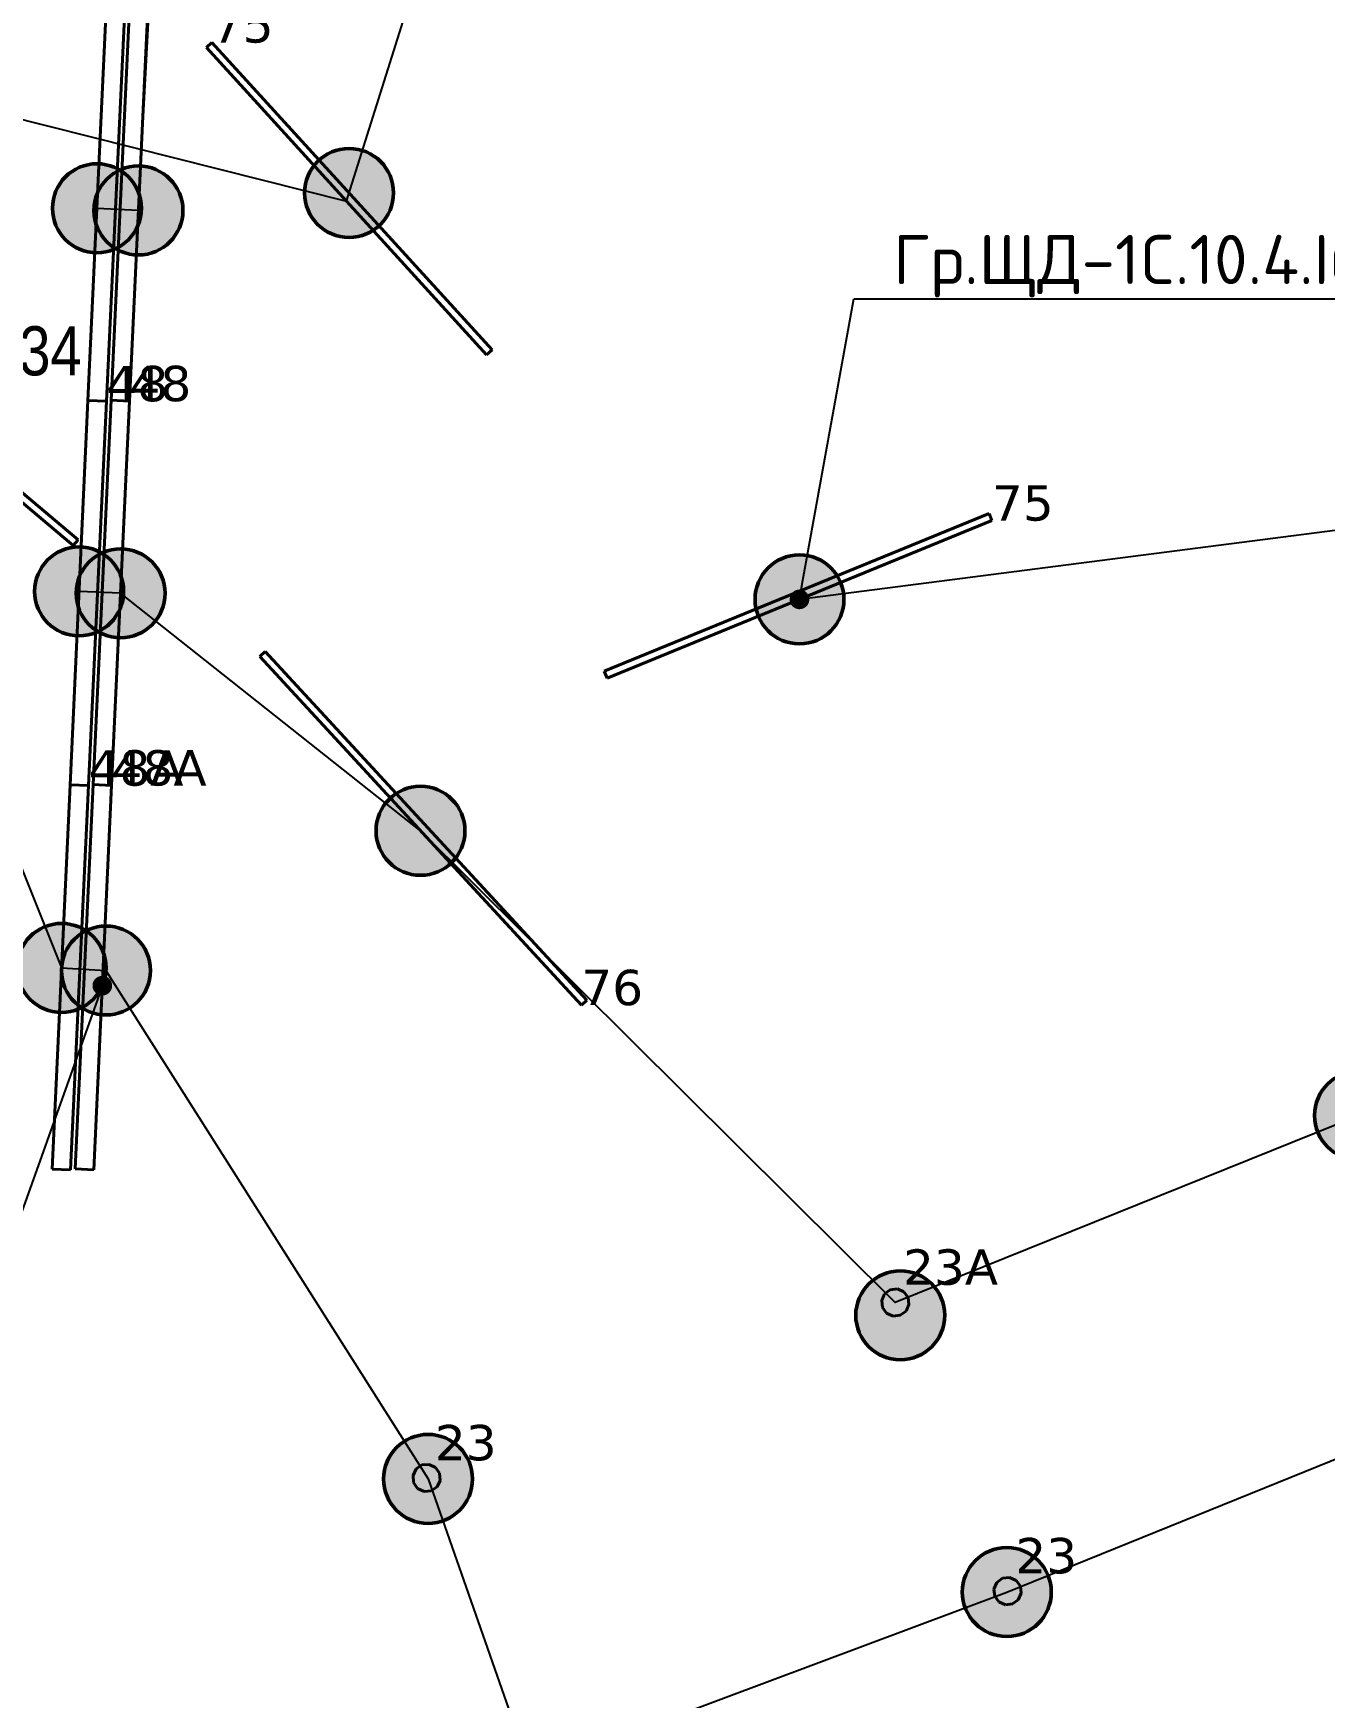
# Model space of a CAD drawing. Header units: millimetres. Extents: x -243740 to 150609, y -473655 to -165121.
# Drawn here: x 35170 to 41740, y -389779 to -381309 of the extents above; entities that cross this region are included whole.
import ezdxf
from ezdxf import colors
from ezdxf.entities.mleader import LeaderData, LeaderLine
from ezdxf.enums import TextEntityAlignment as Align
from ezdxf.math import Vec2, Vec3

# ---------------------------------------------------------------- set-up
doc = ezdxf.new("R2010")
doc.units = ezdxf.units.MM
doc.linetypes.add('Штрих', pattern=[6.35, 3.175, -3.175])
for name, color, linetype in [('_Гр.ЩД-1C.10.4.I6.3', 6, 'Continuous'), ('_Гр.ЩД-1C.10.4.I6.4', 6, 'Continuous'), ('Вставка', 252, 'Continuous')]:
    doc.layers.add(name, color=color, linetype=linetype)
for name, color, linetype, lineweight in [('_освещение_dali', 3, 'Continuous', 50), ('A-ANNO-DIMS', 7, 'Continuous', 9), ('DLX_FL1_LUM 122', 1, 'Continuous', 40), ('DLX_FL1_LUM 222', 5, 'Continuous', 40), ('DLX_LUM 12', 5, 'Continuous', 40), ('DLX_LUM 14', 5, 'Continuous', 40), ('DLX_LUM 17', 5, 'Continuous', 40), ('DLX_LUM 7', 5, 'Continuous', 40), ('АР_монолит', 252, 'Continuous', 50)]:
    doc.layers.add(name, color=color, linetype=linetype, lineweight=lineweight)
doc.layers.add('DLX_LUM 13', color=7, linetype='Continuous', lineweight=40, true_color=0xfa1a05)
doc.styles.add('GOST 2.304', font='')
doc.styles.add('ISOCPEUR', font='isocpeur.ttf')
doc.styles.get("Standard").update_dxf_attribs({"font": 'ARIALN.TTF'})
doc.styles.add('TableTextStyle', font='')
doc.styles.get('GOST 2.304').set_extended_font_data('GOST Common')
doc.styles.get('TableTextStyle').set_extended_font_data('VERDANA.TTF')
doc.linetypes.add('Truba', pattern='A,3e-05,[4,MSH_7,S=1,R=0,X=0,Y=0],-3.022072', length=3.022102)
doc.dimstyles.new('М-200', dxfattribs={"dimtxt": 400, "dimasz": 160, "dimexe": 200, "dimexo": 400, "dimgap": 50, "dimtad": 1, "dimdec": 0, "dimzin": 0, "dimdsep": 46, "dimtxsty": 'GOST 2.304', "dimblk": 'ARCHTICK', "dimcen": 180, "dimdle": 200, "dimadec": 0, "dimazin": 0, "dimtfac": 1, "dimtdec": 0, "dimtmove": 1, "dimatfit": 0, "dimfxl": 1, "dimtolj": 1, "dimtzin": 0, "dimarcsym": 0})

# ---------------------------------------------------------------- blocks, each defined once
blk = doc.blocks.new('_ArchTick')
at = {"color": 0, "linetype": 'ByBlock', "const_width": 0.15}
blk.add_lwpolyline([(-0.5, -0.5), (0.5, 0.5)], dxfattribs=at)
blk = doc.blocks.new('*D46')
at = {"layer": 'A-ANNO-DIMS', "color": 0, "lineweight": -2, "transparency": 16777216}
blk.add_arc((-165703.8, -113309.3), 107894.2, 269.999998, 325.999999, dxfattribs=at)
at = {"layer": 'Defpoints', "color": 0, "lineweight": 30, "transparency": 16777216}
for p in [(-165703.8, -113309.3), (-165703.8, -113309.3), (-75741.3, -173989.8), (-131171, -215527.9), (-165703.8, -221903.3)]:
    blk.add_point(p, dxfattribs=at)
at = {"layer": 'A-ANNO-DIMS', "color": 0, "lineweight": -2, "transparency": 16777216, "xscale": 160, "yscale": 160, "zscale": 160}
for p, rotation in [((-76255.4, -173643), 55.99999895826774), ((-165703.8, -221203.5), 179.9999981265246)]:
    blk.add_blockref('_ArchTick', p, dxfattribs=dict(at, rotation=rotation))
at = {"layer": 'A-ANNO-DIMS', "color": 0, "transparency": 16777216, "insert": (-114299.5, -207822), "char_height": 400, "attachment_point": 5, "rotation": 28.54122, "style": 'GOST 2.304'}
blk.add_mtext('\\A1;56,0%%D', dxfattribs=at)
blk = doc.blocks.new('A$Caabd1818')
at = {"layer": 'DLX_FL1_LUM 122'}
for points in [[(31296.3, 10433.1, 0), (31387.4, 12389, 0)], [(31387.4, 12389, 0), (31296.3, 10433.1, 0)], [(31387.4, 12389, 0), (31296.3, 10433.1, 0)], [(31296.3, 10433.1, 0), (31387.4, 12389, 0)], [(31387.4, 12389, 0), (31387.4, 12389, 0)], [(31387.4, 12389, 0), (31481.3, 12384.6, 0)], [(31481.3, 12384.6, 0), (31387.4, 12389, 0)], [(31387.4, 12389, 0), (31387.4, 12389, 0)], [(31481.3, 12384.6, 0), (31387.4, 12389, 0)], [(31387.4, 12389, 0), (31481.3, 12384.6, 0)], [(31481.3, 12384.6, 0), (31390.2, 10428.7, 0)], [(31390.2, 10428.7, 0), (31481.3, 12384.6, 0)], [(31390.2, 10428.7, 0), (31481.3, 12384.6, 0)], [(31481.3, 12384.6, 0), (31390.2, 10428.7, 0)], [(31413.9, 10433.7, 0), (31505, 12389.6, 0)], [(31505, 12389.6, 0), (31413.9, 10433.7, 0)], [(31505, 12389.6, 0), (31413.9, 10433.7, 0)], [(31413.9, 10433.7, 0), (31505, 12389.6, 0)], [(31481.3, 12384.6, 0), (31481.3, 12384.6, 0)], [(31481.3, 12384.6, 0), (31481.3, 12384.6, 0)], [(31505, 12389.6, 0), (31505, 12389.6, 0)], [(31505, 12389.6, 0), (31598.9, 12385.2, 0)], [(31598.9, 12385.2, 0), (31505, 12389.6, 0)], [(31505, 12389.6, 0), (31505, 12389.6, 0)], [(31598.9, 12385.2, 0), (31505, 12389.6, 0)], [(31505, 12389.6, 0), (31598.9, 12385.2, 0)], [(31598.9, 12385.2, 0), (31507.8, 10429.3, 0)], [(31507.8, 10429.3, 0), (31598.9, 12385.2, 0)], [(31507.8, 10429.3, 0), (31598.9, 12385.2, 0)], [(31598.9, 12385.2, 0), (31507.8, 10429.3, 0)], [(31598.9, 12385.2, 0), (31598.9, 12385.2, 0)], [(31598.9, 12385.2, 0), (31598.9, 12385.2, 0)], [(31296.3, 10433.1, 0), (31296.3, 10433.1, 0)], [(31390.2, 10428.7, 0), (31296.3, 10433.1, 0)], [(31296.3, 10433.1, 0), (31296.3, 10433.1, 0)], [(31296.3, 10433.1, 0), (31390.2, 10428.7, 0)], [(31296.3, 10433.1, 0), (31390.2, 10428.7, 0)], [(31390.2, 10428.7, 0), (31296.3, 10433.1, 0)], [(31390.2, 10428.7, 0), (31390.2, 10428.7, 0)], [(31390.2, 10428.7, 0), (31390.2, 10428.7, 0)], [(31413.9, 10433.7, 0), (31413.9, 10433.7, 0)], [(31507.8, 10429.3, 0), (31413.9, 10433.7, 0)], [(31413.9, 10433.7, 0), (31413.9, 10433.7, 0)], [(31413.9, 10433.7, 0), (31507.8, 10429.3, 0)], [(31413.9, 10433.7, 0), (31507.8, 10429.3, 0)], [(31507.8, 10429.3, 0), (31413.9, 10433.7, 0)], [(31507.8, 10429.3, 0), (31507.8, 10429.3, 0)], [(31507.8, 10429.3, 0), (31507.8, 10429.3, 0)]]:
    blk.add_polyline3d(points, dxfattribs=at)
at = {"layer": 'DLX_FL1_LUM 222'}
for points in [[(31478.5, 14344.9, 0), (31569.6, 16300.8, 0)], [(31569.6, 16300.8, 0), (31478.5, 14344.9, 0)], [(31569.6, 16300.8, 0), (31478.5, 14344.9, 0)], [(31478.5, 14344.9, 0), (31569.6, 16300.8, 0)], [(31663.5, 16296.4, 0), (31572.4, 14340.5, 0)], [(31572.4, 14340.5, 0), (31663.5, 16296.4, 0)], [(31572.4, 14340.5, 0), (31663.5, 16296.4, 0)], [(31663.5, 16296.4, 0), (31572.4, 14340.5, 0)], [(31596.1, 14345.5, 0), (31687.2, 16301.4, 0)], [(31687.2, 16301.4, 0), (31596.1, 14345.5, 0)], [(31687.2, 16301.4, 0), (31596.1, 14345.5, 0)], [(31596.1, 14345.5, 0), (31687.2, 16301.4, 0)], [(31781.1, 16297, 0), (31690, 14341.1, 0)], [(31690, 14341.1, 0), (31781.1, 16297, 0)], [(31690, 14341.1, 0), (31781.1, 16297, 0)], [(31781.1, 16297, 0), (31690, 14341.1, 0)], [(31387.4, 12389, 0), (31478.5, 14344.9, 0)], [(31478.5, 14344.9, 0), (31387.4, 12389, 0)], [(31478.5, 14344.9, 0), (31387.4, 12389, 0)], [(31387.4, 12389, 0), (31478.5, 14344.9, 0)], [(31478.5, 14344.9, 0), (31478.5, 14344.9, 0)], [(31572.4, 14340.5, 0), (31478.5, 14344.9, 0)], [(31478.5, 14344.9, 0), (31478.5, 14344.9, 0)], [(31478.5, 14344.9, 0), (31572.4, 14340.5, 0)], [(31478.5, 14344.9, 0), (31572.4, 14340.5, 0)], [(31572.4, 14340.5, 0), (31478.5, 14344.9, 0)], [(31478.5, 14344.9, 0), (31478.5, 14344.9, 0)], [(31478.5, 14344.9, 0), (31572.4, 14340.5, 0)], [(31572.4, 14340.5, 0), (31478.5, 14344.9, 0)], [(31478.5, 14344.9, 0), (31478.5, 14344.9, 0)], [(31572.4, 14340.5, 0), (31478.5, 14344.9, 0)], [(31478.5, 14344.9, 0), (31572.4, 14340.5, 0)], [(31572.4, 14340.5, 0), (31481.3, 12384.6, 0)], [(31481.3, 12384.6, 0), (31572.4, 14340.5, 0)], [(31481.3, 12384.6, 0), (31572.4, 14340.5, 0)], [(31572.4, 14340.5, 0), (31481.3, 12384.6, 0)], [(31505, 12389.6, 0), (31596.1, 14345.5, 0)], [(31596.1, 14345.5, 0), (31505, 12389.6, 0)], [(31596.1, 14345.5, 0), (31505, 12389.6, 0)], [(31505, 12389.6, 0), (31596.1, 14345.5, 0)], [(31572.4, 14340.5, 0), (31572.4, 14340.5, 0)], [(31572.4, 14340.5, 0), (31572.4, 14340.5, 0)], [(31572.4, 14340.5, 0), (31572.4, 14340.5, 0)], [(31572.4, 14340.5, 0), (31572.4, 14340.5, 0)], [(31596.1, 14345.5, 0), (31596.1, 14345.5, 0)], [(31690, 14341.1, 0), (31596.1, 14345.5, 0)], [(31596.1, 14345.5, 0), (31596.1, 14345.5, 0)], [(31596.1, 14345.5, 0), (31690, 14341.1, 0)], [(31596.1, 14345.5, 0), (31690, 14341.1, 0)], [(31690, 14341.1, 0), (31596.1, 14345.5, 0)], [(31596.1, 14345.5, 0), (31596.1, 14345.5, 0)], [(31596.1, 14345.5, 0), (31690, 14341.1, 0)], [(31690, 14341.1, 0), (31596.1, 14345.5, 0)], [(31596.1, 14345.5, 0), (31596.1, 14345.5, 0)], [(31690, 14341.1, 0), (31596.1, 14345.5, 0)], [(31596.1, 14345.5, 0), (31690, 14341.1, 0)], [(31690, 14341.1, 0), (31598.9, 12385.2, 0)], [(31598.9, 12385.2, 0), (31690, 14341.1, 0)], [(31598.9, 12385.2, 0), (31690, 14341.1, 0)], [(31690, 14341.1, 0), (31598.9, 12385.2, 0)], [(31690, 14341.1, 0), (31690, 14341.1, 0)], [(31690, 14341.1, 0), (31690, 14341.1, 0)], [(31690, 14341.1, 0), (31690, 14341.1, 0)], [(31690, 14341.1, 0), (31690, 14341.1, 0)], [(31387.4, 12389, 0), (31387.4, 12389, 0)], [(31481.3, 12384.6, 0), (31387.4, 12389, 0)], [(31387.4, 12389, 0), (31387.4, 12389, 0)], [(31387.4, 12389, 0), (31481.3, 12384.6, 0)], [(31387.4, 12389, 0), (31481.3, 12384.6, 0)], [(31481.3, 12384.6, 0), (31387.4, 12389, 0)], [(31481.3, 12384.6, 0), (31481.3, 12384.6, 0)], [(31481.3, 12384.6, 0), (31481.3, 12384.6, 0)], [(31505, 12389.6, 0), (31505, 12389.6, 0)], [(31598.9, 12385.2, 0), (31505, 12389.6, 0)], [(31505, 12389.6, 0), (31505, 12389.6, 0)], [(31505, 12389.6, 0), (31598.9, 12385.2, 0)], [(31505, 12389.6, 0), (31598.9, 12385.2, 0)], [(31598.9, 12385.2, 0), (31505, 12389.6, 0)], [(31598.9, 12385.2, 0), (31598.9, 12385.2, 0)], [(31598.9, 12385.2, 0), (31598.9, 12385.2, 0)]]:
    blk.add_polyline3d(points, dxfattribs=at)
at = {"layer": 'DLX_LUM 12'}
for points in [[(31403.3, 13606.2, 0), (30244.5, 14583.6, 0)], [(30244.5, 14583.6, 0), (31403.3, 13606.2, 0)], [(30244.5, 14583.6, 0), (31403.3, 13606.2, 0)], [(31403.3, 13606.2, 0), (30244.5, 14583.6, 0)], [(30269, 14612.7, 0), (31427.8, 13635.2, 0)], [(31427.8, 13635.2, 0), (30269, 14612.7, 0)], [(31427.8, 13635.2, 0), (30269, 14612.7, 0)], [(30269, 14612.7, 0), (31427.8, 13635.2, 0)], [(31427.8, 13635.2, 0), (31403.3, 13606.2, 0)], [(31403.3, 13606.2, 0), (31427.8, 13635.2, 0)], [(31403.3, 13606.2, 0), (31427.8, 13635.2, 0)], [(31427.8, 13635.2, 0), (31403.3, 13606.2, 0)], [(31403.3, 13606.2, 0), (31403.3, 13606.2, 0)], [(31403.3, 13606.2, 0), (31403.3, 13606.2, 0)], [(31427.8, 13635.2, 0), (31427.8, 13635.2, 0)], [(31427.8, 13635.2, 0), (31427.8, 13635.2, 0)]]:
    blk.add_polyline3d(points, dxfattribs=at)
at = {"layer": 'DLX_LUM 13'}
for points in [[(35516.6, 9764.8, 0), (35531.2, 9798, 0)], [(35531.2, 9798, 0), (35516.6, 9764.8, 0)], [(35531.2, 9798, 0), (35516.6, 9764.8, 0)], [(35516.6, 9764.8, 0), (35531.2, 9798, 0)], [(35520.5, 9728.8, 0), (35516.6, 9764.8, 0)], [(35516.6, 9764.8, 0), (35516.6, 9764.8, 0)], [(35516.6, 9764.8, 0), (35520.5, 9728.8, 0)], [(35516.6, 9764.8, 0), (35516.6, 9764.8, 0)], [(35516.6, 9764.8, 0), (35520.5, 9728.8, 0)], [(35520.5, 9728.8, 0), (35516.6, 9764.8, 0)], [(35531.2, 9798, 0), (35560.4, 9819.4, 0)], [(35560.4, 9819.4, 0), (35531.2, 9798, 0)], [(35560.4, 9819.4, 0), (35531.2, 9798, 0)], [(35531.2, 9798, 0), (35560.4, 9819.4, 0)], [(35531.2, 9798, 0), (35531.2, 9798, 0)], [(35531.2, 9798, 0), (35531.2, 9798, 0)], [(35560.4, 9819.4, 0), (35596.4, 9823.4, 0)], [(35596.4, 9823.4, 0), (35560.4, 9819.4, 0)], [(35596.4, 9823.4, 0), (35560.4, 9819.4, 0)], [(35560.4, 9819.4, 0), (35596.4, 9823.4, 0)], [(35560.4, 9819.4, 0), (35560.4, 9819.4, 0)], [(35560.4, 9819.4, 0), (35560.4, 9819.4, 0)], [(35596.4, 9823.4, 0), (35596.4, 9823.4, 0)], [(35596.4, 9823.4, 0), (35629.6, 9808.8, 0)], [(35629.6, 9808.8, 0), (35596.4, 9823.4, 0)], [(35596.4, 9823.4, 0), (35596.4, 9823.4, 0)], [(35629.6, 9808.8, 0), (35596.4, 9823.4, 0)], [(35596.4, 9823.4, 0), (35629.6, 9808.8, 0)], [(35629.6, 9808.8, 0), (35629.6, 9808.8, 0)], [(35629.6, 9808.8, 0), (35651, 9779.6, 0)], [(35651, 9779.6, 0), (35629.6, 9808.8, 0)], [(35629.6, 9808.8, 0), (35629.6, 9808.8, 0)], [(35651, 9779.6, 0), (35629.6, 9808.8, 0)], [(35629.6, 9808.8, 0), (35651, 9779.6, 0)], [(35654.9, 9743.6, 0), (35640.4, 9710.4, 0)], [(35640.4, 9710.4, 0), (35654.9, 9743.6, 0)], [(35640.4, 9710.4, 0), (35654.9, 9743.6, 0)], [(35654.9, 9743.6, 0), (35640.4, 9710.4, 0)], [(35651, 9779.6, 0), (35651, 9779.6, 0)], [(35651, 9779.6, 0), (35654.9, 9743.6, 0)], [(35654.9, 9743.6, 0), (35651, 9779.6, 0)], [(35651, 9779.6, 0), (35651, 9779.6, 0)], [(35654.9, 9743.6, 0), (35651, 9779.6, 0)], [(35651, 9779.6, 0), (35654.9, 9743.6, 0)], [(35654.9, 9743.6, 0), (35654.9, 9743.6, 0)], [(35654.9, 9743.6, 0), (35654.9, 9743.6, 0)], [(35541.9, 9699.6, 0), (35520.5, 9728.8, 0)], [(35520.5, 9728.8, 0), (35520.5, 9728.8, 0)], [(35520.5, 9728.8, 0), (35541.9, 9699.6, 0)], [(35520.5, 9728.8, 0), (35520.5, 9728.8, 0)], [(35520.5, 9728.8, 0), (35541.9, 9699.6, 0)], [(35541.9, 9699.6, 0), (35520.5, 9728.8, 0)], [(35575.1, 9685, 0), (35541.9, 9699.6, 0)], [(35541.9, 9699.6, 0), (35541.9, 9699.6, 0)], [(35541.9, 9699.6, 0), (35575.1, 9685, 0)], [(35541.9, 9699.6, 0), (35541.9, 9699.6, 0)], [(35541.9, 9699.6, 0), (35575.1, 9685, 0)], [(35575.1, 9685, 0), (35541.9, 9699.6, 0)], [(35611.1, 9689, 0), (35575.1, 9685, 0)], [(35575.1, 9685, 0), (35611.1, 9689, 0)], [(35575.1, 9685, 0), (35611.1, 9689, 0)], [(35611.1, 9689, 0), (35575.1, 9685, 0)], [(35575.1, 9685, 0), (35575.1, 9685, 0)], [(35575.1, 9685, 0), (35575.1, 9685, 0)], [(35640.4, 9710.4, 0), (35611.1, 9689, 0)], [(35611.1, 9689, 0), (35640.4, 9710.4, 0)], [(35611.1, 9689, 0), (35640.4, 9710.4, 0)], [(35640.4, 9710.4, 0), (35611.1, 9689, 0)], [(35611.1, 9689, 0), (35611.1, 9689, 0)], [(35611.1, 9689, 0), (35611.1, 9689, 0)], [(35640.4, 9710.4, 0), (35640.4, 9710.4, 0)], [(35640.4, 9710.4, 0), (35640.4, 9710.4, 0)]]:
    blk.add_polyline3d(points, dxfattribs=at)
at = {"layer": 'DLX_LUM 14'}
for points in [[(32352.1, 13042, 0), (32380, 13067.8, 0)], [(32380, 13067.8, 0), (32352.1, 13042, 0)], [(32380, 13067.8, 0), (32352.1, 13042, 0)], [(32352.1, 13042, 0), (32380, 13067.8, 0)], [(32380, 13067.8, 0), (34016.5, 11293.2, 0)], [(34016.5, 11293.2, 0), (32380, 13067.8, 0)], [(32380, 13067.8, 0), (32380, 13067.8, 0)], [(32380, 13067.8, 0), (32380, 13067.8, 0)], [(34016.5, 11293.2, 0), (32380, 13067.8, 0)], [(32380, 13067.8, 0), (34016.5, 11293.2, 0)], [(33988.6, 11267.4, 0), (32352.1, 13042, 0)], [(32352.1, 13042, 0), (32352.1, 13042, 0)], [(32352.1, 13042, 0), (33988.6, 11267.4, 0)], [(32352.1, 13042, 0), (32352.1, 13042, 0)], [(32352.1, 13042, 0), (33988.6, 11267.4, 0)], [(33988.6, 11267.4, 0), (32352.1, 13042, 0)], [(34016.5, 11293.2, 0), (33988.6, 11267.4, 0)], [(33988.6, 11267.4, 0), (34016.5, 11293.2, 0)], [(33988.6, 11267.4, 0), (34016.5, 11293.2, 0)], [(34016.5, 11293.2, 0), (33988.6, 11267.4, 0)], [(33988.6, 11267.4, 0), (33988.6, 11267.4, 0)], [(33988.6, 11267.4, 0), (33988.6, 11267.4, 0)], [(34016.5, 11293.2, 0), (34016.5, 11293.2, 0)], [(34016.5, 11293.2, 0), (34016.5, 11293.2, 0)]]:
    blk.add_polyline3d(points, dxfattribs=at)
at = {"layer": 'DLX_LUM 17'}
for points in [[(32080.6, 16140.5, 0), (32108.6, 16166.1, 0)], [(32108.6, 16166.1, 0), (32080.6, 16140.5, 0)], [(32108.6, 16166.1, 0), (32080.6, 16140.5, 0)], [(32080.6, 16140.5, 0), (32108.6, 16166.1, 0)], [(33506.5, 14577.1, 0), (32080.6, 16140.5, 0)], [(32080.6, 16140.5, 0), (32080.6, 16140.5, 0)], [(32080.6, 16140.5, 0), (33506.5, 14577.1, 0)], [(32080.6, 16140.5, 0), (32080.6, 16140.5, 0)], [(32080.6, 16140.5, 0), (33506.5, 14577.1, 0)], [(33506.5, 14577.1, 0), (32080.6, 16140.5, 0)], [(32108.6, 16166.1, 0), (32108.6, 16166.1, 0)], [(32108.6, 16166.1, 0), (33534.6, 14602.7, 0)], [(33534.6, 14602.7, 0), (32108.6, 16166.1, 0)], [(32108.6, 16166.1, 0), (32108.6, 16166.1, 0)], [(33534.6, 14602.7, 0), (32108.6, 16166.1, 0)], [(32108.6, 16166.1, 0), (33534.6, 14602.7, 0)], [(33534.6, 14602.7, 0), (33506.5, 14577.1, 0)], [(33506.5, 14577.1, 0), (33534.6, 14602.7, 0)], [(33506.5, 14577.1, 0), (33534.6, 14602.7, 0)], [(33534.6, 14602.7, 0), (33506.5, 14577.1, 0)], [(33506.5, 14577.1, 0), (33506.5, 14577.1, 0)], [(33506.5, 14577.1, 0), (33506.5, 14577.1, 0)], [(33534.6, 14602.7, 0), (33534.6, 14602.7, 0)], [(33534.6, 14602.7, 0), (33534.6, 14602.7, 0)], [(34105, 12966.6, 0), (36063.2, 13768.6, 0)], [(36063.2, 13768.6, 0), (34105, 12966.6, 0)], [(36063.2, 13768.6, 0), (34105, 12966.6, 0)], [(34105, 12966.6, 0), (36063.2, 13768.6, 0)], [(36077.6, 13733.4, 0), (34119.4, 12931.4, 0)], [(34119.4, 12931.4, 0), (36077.6, 13733.4, 0)], [(34119.4, 12931.4, 0), (36077.6, 13733.4, 0)], [(36077.6, 13733.4, 0), (34119.4, 12931.4, 0)], [(36063.2, 13768.6, 0), (36063.2, 13768.6, 0)], [(36063.2, 13768.6, 0), (36077.6, 13733.4, 0)], [(36077.6, 13733.4, 0), (36063.2, 13768.6, 0)], [(36063.2, 13768.6, 0), (36063.2, 13768.6, 0)], [(36077.6, 13733.4, 0), (36063.2, 13768.6, 0)], [(36063.2, 13768.6, 0), (36077.6, 13733.4, 0)], [(36077.6, 13733.4, 0), (36077.6, 13733.4, 0)], [(36077.6, 13733.4, 0), (36077.6, 13733.4, 0)], [(34119.4, 12931.4, 0), (34105, 12966.6, 0)], [(34105, 12966.6, 0), (34105, 12966.6, 0)], [(34105, 12966.6, 0), (34119.4, 12931.4, 0)], [(34105, 12966.6, 0), (34105, 12966.6, 0)], [(34105, 12966.6, 0), (34119.4, 12931.4, 0)], [(34119.4, 12931.4, 0), (34105, 12966.6, 0)], [(34119.4, 12931.4, 0), (34119.4, 12931.4, 0)], [(34119.4, 12931.4, 0), (34119.4, 12931.4, 0)]]:
    blk.add_polyline3d(points, dxfattribs=at)
at = {"layer": 'DLX_LUM 7'}
for points in [[(33132.1, 8874.5, 0), (33147.7, 8907.2, 0)], [(33147.7, 8907.2, 0), (33132.1, 8874.5, 0)], [(33147.7, 8907.2, 0), (33132.1, 8874.5, 0)], [(33132.1, 8874.5, 0), (33147.7, 8907.2, 0)], [(33147.7, 8907.2, 0), (33177.5, 8927.8, 0)], [(33177.5, 8927.8, 0), (33147.7, 8907.2, 0)], [(33177.5, 8927.8, 0), (33147.7, 8907.2, 0)], [(33147.7, 8907.2, 0), (33177.5, 8927.8, 0)], [(33147.7, 8907.2, 0), (33147.7, 8907.2, 0)], [(33147.7, 8907.2, 0), (33147.7, 8907.2, 0)], [(33177.5, 8927.8, 0), (33213.6, 8930.7, 0)], [(33213.6, 8930.7, 0), (33177.5, 8927.8, 0)], [(33213.6, 8930.7, 0), (33177.5, 8927.8, 0)], [(33177.5, 8927.8, 0), (33213.6, 8930.7, 0)], [(33177.5, 8927.8, 0), (33177.5, 8927.8, 0)], [(33177.5, 8927.8, 0), (33177.5, 8927.8, 0)], [(33213.6, 8930.7, 0), (33213.6, 8930.7, 0)], [(33213.6, 8930.7, 0), (33246.4, 8915.1, 0)], [(33246.4, 8915.1, 0), (33213.6, 8930.7, 0)], [(33213.6, 8930.7, 0), (33213.6, 8930.7, 0)], [(33246.4, 8915.1, 0), (33213.6, 8930.7, 0)], [(33213.6, 8930.7, 0), (33246.4, 8915.1, 0)], [(33246.4, 8915.1, 0), (33246.4, 8915.1, 0)], [(33246.4, 8915.1, 0), (33266.9, 8885.3, 0)], [(33266.9, 8885.3, 0), (33246.4, 8915.1, 0)], [(33246.4, 8915.1, 0), (33246.4, 8915.1, 0)], [(33266.9, 8885.3, 0), (33246.4, 8915.1, 0)], [(33246.4, 8915.1, 0), (33266.9, 8885.3, 0)], [(33135, 8838.4, 0), (33132.1, 8874.5, 0)], [(33132.1, 8874.5, 0), (33132.1, 8874.5, 0)], [(33132.1, 8874.5, 0), (33135, 8838.4, 0)], [(33132.1, 8874.5, 0), (33132.1, 8874.5, 0)], [(33132.1, 8874.5, 0), (33135, 8838.4, 0)], [(33135, 8838.4, 0), (33132.1, 8874.5, 0)], [(33155.6, 8808.6, 0), (33135, 8838.4, 0)], [(33135, 8838.4, 0), (33135, 8838.4, 0)], [(33135, 8838.4, 0), (33155.6, 8808.6, 0)], [(33135, 8838.4, 0), (33135, 8838.4, 0)], [(33135, 8838.4, 0), (33155.6, 8808.6, 0)], [(33155.6, 8808.6, 0), (33135, 8838.4, 0)], [(33254.2, 8816.4, 0), (33224.4, 8795.9, 0)], [(33224.4, 8795.9, 0), (33254.2, 8816.4, 0)], [(33224.4, 8795.9, 0), (33254.2, 8816.4, 0)], [(33254.2, 8816.4, 0), (33224.4, 8795.9, 0)], [(33269.8, 8849.2, 0), (33254.2, 8816.4, 0)], [(33254.2, 8816.4, 0), (33269.8, 8849.2, 0)], [(33254.2, 8816.4, 0), (33269.8, 8849.2, 0)], [(33269.8, 8849.2, 0), (33254.2, 8816.4, 0)], [(33254.2, 8816.4, 0), (33254.2, 8816.4, 0)], [(33254.2, 8816.4, 0), (33254.2, 8816.4, 0)], [(33266.9, 8885.3, 0), (33266.9, 8885.3, 0)], [(33266.9, 8885.3, 0), (33269.8, 8849.2, 0)], [(33269.8, 8849.2, 0), (33266.9, 8885.3, 0)], [(33266.9, 8885.3, 0), (33266.9, 8885.3, 0)], [(33269.8, 8849.2, 0), (33266.9, 8885.3, 0)], [(33266.9, 8885.3, 0), (33269.8, 8849.2, 0)], [(33269.8, 8849.2, 0), (33269.8, 8849.2, 0)], [(33269.8, 8849.2, 0), (33269.8, 8849.2, 0)], [(33188.3, 8793, 0), (33155.6, 8808.6, 0)], [(33155.6, 8808.6, 0), (33155.6, 8808.6, 0)], [(33155.6, 8808.6, 0), (33188.3, 8793, 0)], [(33155.6, 8808.6, 0), (33155.6, 8808.6, 0)], [(33155.6, 8808.6, 0), (33188.3, 8793, 0)], [(33188.3, 8793, 0), (33155.6, 8808.6, 0)], [(33224.4, 8795.9, 0), (33188.3, 8793, 0)], [(33188.3, 8793, 0), (33224.4, 8795.9, 0)], [(33188.3, 8793, 0), (33224.4, 8795.9, 0)], [(33224.4, 8795.9, 0), (33188.3, 8793, 0)], [(33188.3, 8793, 0), (33188.3, 8793, 0)], [(33188.3, 8793, 0), (33188.3, 8793, 0)], [(33224.4, 8795.9, 0), (33224.4, 8795.9, 0)], [(33224.4, 8795.9, 0), (33224.4, 8795.9, 0)], [(36087.9, 8296.2, 0), (36102.5, 8329.3, 0)], [(36102.5, 8329.3, 0), (36087.9, 8296.2, 0)], [(36102.5, 8329.3, 0), (36087.9, 8296.2, 0)], [(36087.9, 8296.2, 0), (36102.5, 8329.3, 0)], [(36102.5, 8329.3, 0), (36131.7, 8350.8, 0)], [(36131.7, 8350.8, 0), (36102.5, 8329.3, 0)], [(36131.7, 8350.8, 0), (36102.5, 8329.3, 0)], [(36102.5, 8329.3, 0), (36131.7, 8350.8, 0)], [(36102.5, 8329.3, 0), (36102.5, 8329.3, 0)], [(36102.5, 8329.3, 0), (36102.5, 8329.3, 0)], [(36131.7, 8350.8, 0), (36167.7, 8354.7, 0)], [(36167.7, 8354.7, 0), (36131.7, 8350.8, 0)], [(36167.7, 8354.7, 0), (36131.7, 8350.8, 0)], [(36131.7, 8350.8, 0), (36167.7, 8354.7, 0)], [(36131.7, 8350.8, 0), (36131.7, 8350.8, 0)], [(36131.7, 8350.8, 0), (36131.7, 8350.8, 0)], [(36167.7, 8354.7, 0), (36167.7, 8354.7, 0)], [(36167.7, 8354.7, 0), (36200.9, 8340.1, 0)], [(36200.9, 8340.1, 0), (36167.7, 8354.7, 0)], [(36167.7, 8354.7, 0), (36167.7, 8354.7, 0)], [(36200.9, 8340.1, 0), (36167.7, 8354.7, 0)], [(36167.7, 8354.7, 0), (36200.9, 8340.1, 0)], [(36200.9, 8340.1, 0), (36200.9, 8340.1, 0)], [(36200.9, 8340.1, 0), (36222.3, 8310.9, 0)], [(36222.3, 8310.9, 0), (36200.9, 8340.1, 0)], [(36200.9, 8340.1, 0), (36200.9, 8340.1, 0)], [(36222.3, 8310.9, 0), (36200.9, 8340.1, 0)], [(36200.9, 8340.1, 0), (36222.3, 8310.9, 0)], [(36222.3, 8310.9, 0), (36222.3, 8310.9, 0)], [(36222.3, 8310.9, 0), (36226.3, 8274.9, 0)], [(36226.3, 8274.9, 0), (36222.3, 8310.9, 0)], [(36222.3, 8310.9, 0), (36222.3, 8310.9, 0)], [(36226.3, 8274.9, 0), (36222.3, 8310.9, 0)], [(36222.3, 8310.9, 0), (36226.3, 8274.9, 0)], [(36091.9, 8260.2, 0), (36087.9, 8296.2, 0)], [(36087.9, 8296.2, 0), (36087.9, 8296.2, 0)], [(36087.9, 8296.2, 0), (36091.9, 8260.2, 0)], [(36087.9, 8296.2, 0), (36087.9, 8296.2, 0)], [(36087.9, 8296.2, 0), (36091.9, 8260.2, 0)], [(36091.9, 8260.2, 0), (36087.9, 8296.2, 0)], [(36113.3, 8230.9, 0), (36091.9, 8260.2, 0)], [(36091.9, 8260.2, 0), (36091.9, 8260.2, 0)], [(36091.9, 8260.2, 0), (36113.3, 8230.9, 0)], [(36091.9, 8260.2, 0), (36091.9, 8260.2, 0)], [(36091.9, 8260.2, 0), (36113.3, 8230.9, 0)], [(36113.3, 8230.9, 0), (36091.9, 8260.2, 0)], [(36146.5, 8216.4, 0), (36113.3, 8230.9, 0)], [(36113.3, 8230.9, 0), (36113.3, 8230.9, 0)], [(36113.3, 8230.9, 0), (36146.5, 8216.4, 0)], [(36113.3, 8230.9, 0), (36113.3, 8230.9, 0)], [(36113.3, 8230.9, 0), (36146.5, 8216.4, 0)], [(36146.5, 8216.4, 0), (36113.3, 8230.9, 0)], [(36182.5, 8220.3, 0), (36146.5, 8216.4, 0)], [(36146.5, 8216.4, 0), (36182.5, 8220.3, 0)], [(36146.5, 8216.4, 0), (36182.5, 8220.3, 0)], [(36182.5, 8220.3, 0), (36146.5, 8216.4, 0)], [(36146.5, 8216.4, 0), (36146.5, 8216.4, 0)], [(36146.5, 8216.4, 0), (36146.5, 8216.4, 0)], [(36211.7, 8241.7, 0), (36182.5, 8220.3, 0)], [(36182.5, 8220.3, 0), (36211.7, 8241.7, 0)], [(36182.5, 8220.3, 0), (36211.7, 8241.7, 0)], [(36211.7, 8241.7, 0), (36182.5, 8220.3, 0)], [(36182.5, 8220.3, 0), (36182.5, 8220.3, 0)], [(36182.5, 8220.3, 0), (36182.5, 8220.3, 0)], [(36226.3, 8274.9, 0), (36211.7, 8241.7, 0)], [(36211.7, 8241.7, 0), (36226.3, 8274.9, 0)], [(36211.7, 8241.7, 0), (36226.3, 8274.9, 0)], [(36226.3, 8274.9, 0), (36211.7, 8241.7, 0)], [(36211.7, 8241.7, 0), (36211.7, 8241.7, 0)], [(36211.7, 8241.7, 0), (36211.7, 8241.7, 0)], [(36226.3, 8274.9, 0), (36226.3, 8274.9, 0)], [(36226.3, 8274.9, 0), (36226.3, 8274.9, 0)]]:
    blk.add_polyline3d(points, dxfattribs=at)
blk = doc.blocks.new('A$Cab2378fa')
at = {"lineweight": 25}
h = blk.add_hatch(color=0, dxfattribs=at)
h.paths.add_polyline_path([(162.3, -156.8, 0.442338), (147.8, 177.8), (0, 0)])
h.paths.add_polyline_path([(-141.6, -170.3), (0, 0), (-163.2, 157.6, 0.430096)])
at = {"lineweight": 25, "true_color": 0xfff5f5}
h = blk.add_hatch(color=7, dxfattribs=at)
h.dxf.hatch_style = 1
h.paths.add_polyline_path([(0, 0), (-141.6, -170.3, 0.174923), (3, -222.4, 0.197808), (162.3, -156.8)])
h.paths.add_polyline_path([(-163.2, 157.6), (0, 0), (147.8, 177.8, 0.175398), (3, 230.2, 0.209014)])
blk.add_circle((3, 3.9), 226.3)
blk = doc.blocks.new('_Dot')
at = {"color": 0, "linetype": 'ByBlock', "lineweight": -2}
blk.add_line((-0.5, 0), (-1, 0), dxfattribs=at)
at = {"color": 0, "linetype": 'ByBlock', "const_width": 0.5}
blk.add_lwpolyline([(-0.25, 0, 1), (0.25, 0, 1)], format="xyb", close=True, dxfattribs=at)
blk = doc.blocks.new('Оси200')
at = {"layer": 'A-ANNO-DIMS'}
dim = blk.add_angular_dim_2l(base=(-131171, -215527.9), line1=((-165703.8, -113309.3), (-75741.3, -173989.8)), line2=((-165703.8, -113309.3), (-165703.8, -221903.3)), text='56,0%%D', dimstyle='М-200', override={"dimadec": 2, "dimtmove": 2}, dxfattribs=at)
dim.commit()
dim.dimension.update_dxf_attribs({"geometry": '*D46', "text_midpoint": (-114299.5, -207822), "dimtype": 130})
blk = doc.blocks.new('A$C010e0e93')
at = {"layer": 'A-ANNO-DIMS'}
blk.add_blockref('Оси200', (404603.7, 213803.6), dxfattribs=at)

msp = doc.modelspace()

# ---------------------------------------------------------------- block references
at = {"layer": '_освещение_dali', "color": 1, "ltscale": 100}
for p in [(35310.7, -386068.7), (35536.7, -386081.9), (39577.8, -387836.7)]:
    msp.add_blockref('A$Cab2378fa', p, dxfattribs=at)

# ---------------------------------------------------------------- next in the draw order: block references
at = {"layer": 'Вставка', "linetype": 'Truba', "lineweight": 30, "ltscale": 100}
msp.add_blockref('A$C010e0e93', (-234640, -397437.2), dxfattribs=at)

# ---------------------------------------------------------------- next in the draw order: linework, layer by layer
at = {"layer": '_Гр.ЩД-1C.10.4.I6.4', "ltscale": 100}
for points in [[(41915.3, -386815.9), (39555.3, -387766.8), (37140, -385367.1), (35614.2, -384158.6), (35402.9, -384148.8), (35493.8, -382199), (35705, -382208.8), (35814.5, -380171.4), (35588.7, -380160.9), (35105.1, -380864.7), (34586.9, -381615.2), (36763.2, -382163), (37610.2, -379472.2), (37997.8, -380297.8), (40352.2, -380060.3), (40895.6, -379326.9), (41058.8, -378819.1), (41170.8, -378622.4), (42652.7, -380164.3)], [(28523.4, -389381.8), (27274.6, -384681.4), (34250.4, -383412.3), (35313.7, -386064.8), (35539.6, -386078), (37178.3, -388665.1), (37698.4, -390149.7), (40122.8, -389241.1), (42531.4, -388266.7)], [(44147.4, -383534.9), (39068.2, -384189.4)]]:
    msp.add_lwpolyline(points, dxfattribs=at)

# ---------------------------------------------------------------- next in the draw order: block references
at = {"layer": '_освещение_dali', "color": 5, "ltscale": 100}
for p in [(36773.4, -382125), (35490.8, -382202.9), (35701.9, -382214.2), (35400, -384152.7), (35611.2, -384162.5), (39065.2, -384193.3), (37137, -385371), (41912.4, -386819.8), (37175.3, -388669.1), (40119.9, -389245)]:
    msp.add_blockref('A$Cab2378fa', p, dxfattribs=at)
at = {"layer": 'Defpoints', "linetype": 'Truba', "ltscale": 100}
msp.add_blockref('A$Caabd1818', (3969.7, -397521.8), dxfattribs=at)

# ---------------------------------------------------------------- next in the draw order: texts
at = {"layer": '_Гр.ЩД-1C.10.4.I6.3', "ltscale": 100}
msp.add_text('7.3.34', height=250, dxfattribs=at).set_placement((35018.5, -383124.5), align=Align.BOTTOM_CENTER)
at = {"layer": '_освещение_dali', "color": 53, "true_color": 0xf7db49, "style": 'TableTextStyle'}
for s, p in [('75', (36078.3, -381355.7)), ('48', (35542.1, -383181.3)), ('48', (35659.7, -383180.7)), ('75', (40047.2, -383788.4)), ('48А', (35451, -385137.2)), ('48А', (35568.6, -385136.6)), ('76', (37958.3, -386254.4)), ('23А', (39595.3, -387677)), ('23', (37213.1, -388570.6)), ('23', (40166.6, -389145.6))]:
    msp.add_text(s, height=180, dxfattribs=at).set_placement(p)

# ---------------------------------------------------------------- next in the draw order: leaders
at = {"layer": '_Гр.ЩД-1C.10.4.I6.4', "ltscale": 100}
ml = msp.add_multileader_mtext('Standard', dxfattribs=at)
ml.set_content('Гр.ЩД-1C.10.4.I6.4', color=256, style='ISOCPEUR')
ml.set_leader_properties()
ml.set_arrow_properties(name='DOT')
ml.build(insert=Vec2(0, 0))
ml.multileader.update_dxf_attribs({"has_dogleg": 0, "text_left_attachment_type": 6, "text_right_attachment_type": 6, "arrow_head_size": 100})
ctx = ml.context
ctx.base_point, ctx.char_height, ctx.arrow_head_size, ctx.landing_gap_size, ctx.plane_origin = Vec3(39345, -382659.8), 250, 100, 200, Vec3(122601.2, -254522.7)
ctx.left_attachment, ctx.right_attachment = 6, 6
notes = []
notes.append((ctx, [(0, (1, 1, 0), (39337, -382659.8), (1, 0), 8, [(1, [(39068.2, -384189.4)], 0, [])])]))
ctx.mtext.insert, ctx.mtext.width, ctx.mtext.flow_direction = Vec3(39545, -382334.8), 2425, 5
ml = msp.add_multileader_mtext('Standard', dxfattribs=at)
ml.set_content('Гр.ЩД-1C.10.4.I6.4', color=256, style='ISOCPEUR')
ml.set_leader_properties()
ml.set_arrow_properties(name='DOT')
ml.build(insert=Vec2(0, 0))
ml.multileader.update_dxf_attribs({"has_dogleg": 0, "text_left_attachment_type": 6, "text_right_attachment_type": 6, "arrow_head_size": 100})
ctx = ml.context
ctx.base_point, ctx.char_height, ctx.arrow_head_size, ctx.landing_gap_size, ctx.plane_origin = Vec3(31569.9, -388819.7), 250, 100, 200, Vec3(115775.9, -260310.5)
ctx.left_attachment, ctx.right_attachment = 6, 6
notes.append((ctx, [(1, (1, 1, 0), (34577.9, -388819.7), (-1, 0), 8, [(1, [(35521.1, -386155.3)], 0, [])])]))
ctx.mtext.insert, ctx.mtext.width, ctx.mtext.flow_direction = Vec3(31769.9, -388494.7), 2425, 5
for ctx, leaders in notes:
    for number, flags, end, landing, length, lines in leaders:
        leader = LeaderData()
        leader.index, (leader.has_last_leader_line, leader.has_dogleg_vector, leader.attachment_direction) = number, flags
        leader.last_leader_point, leader.dogleg_vector, leader.dogleg_length = Vec3(end), Vec3(landing), length
        for number, points, colour, breaks in lines:
            line = LeaderLine()
            line.index, line.vertices, line.color, line.breaks = number, Vec3.list(points), colors.encode_raw_color(colour), breaks
            leader.lines.append(line)
        ctx.leaders.append(leader)

doc.saveas('drawing.dxf')
